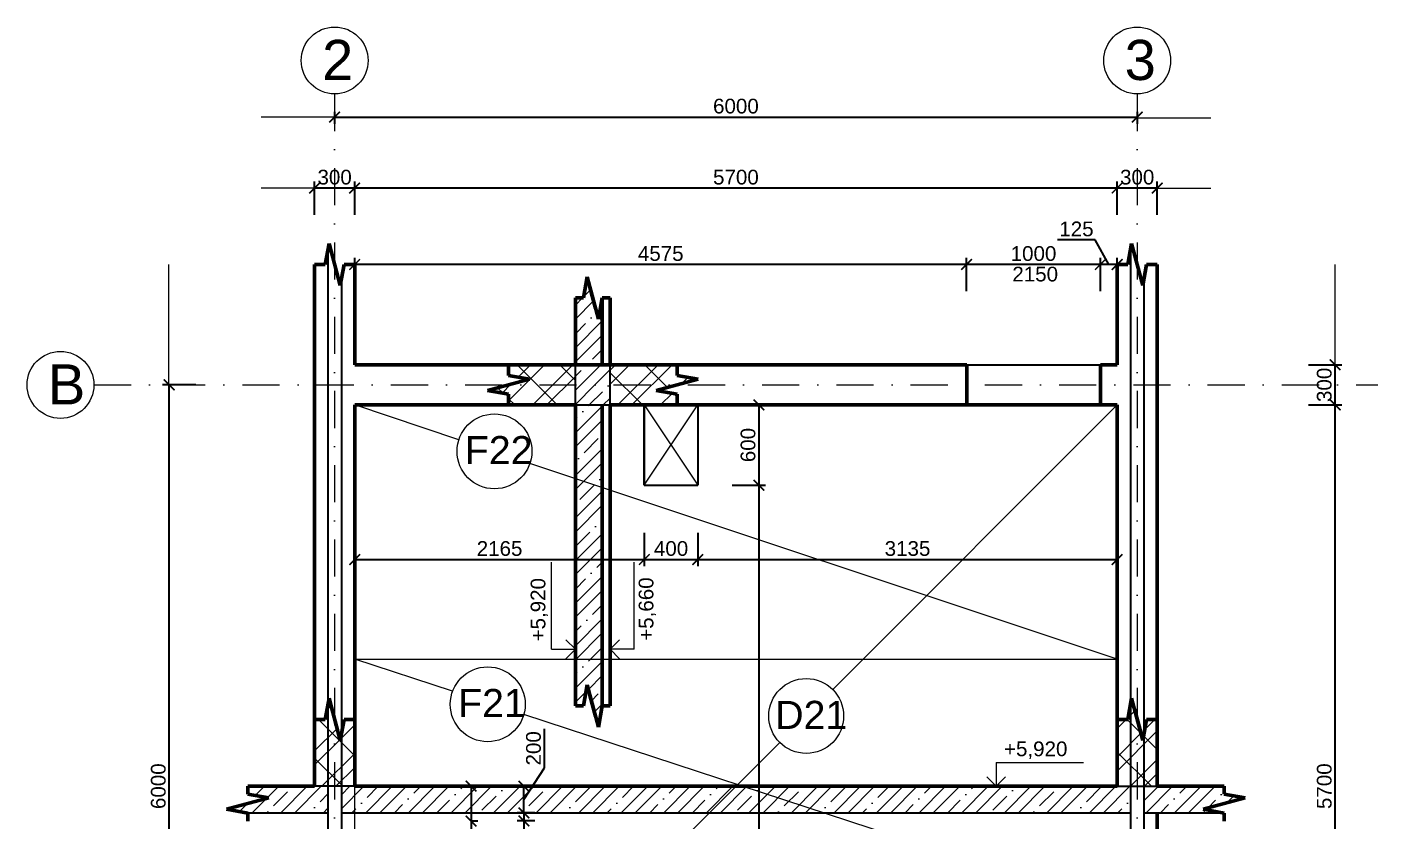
# Model space of a CAD drawing. Header units: millimetres. Extents: x 5890 to 15990, y 4203 to 14510.
# Drawn here: x 5890 to 15990, y 8582 to 14510 of the extents above; entities that cross this region are included whole.
import ezdxf

# ---------------------------------------------------------------- set-up
doc = ezdxf.new("R2010")
doc.units = ezdxf.units.MM
doc.header["$LTSCALE"] = 185
doc.linetypes.add('DASHDOT', pattern=[1, 0.5, -0.25, 0, -0.25])
for name, color, linetype, lineweight in [('00 kóty', 7, 'Continuous', 13), ('00 osy', 7, 'DASHDOT', 13), ('00 popis', 7, 'Continuous', 13), ('00 zdivo', 7, 'Continuous', 50), ('00 šrafy', 7, 'Continuous', 13), ('01 tlustá plná', 7, 'Continuous', 25)]:
    doc.layers.add(name, color=color, linetype=linetype, lineweight=lineweight)
doc.styles.add('BETONOVÁ DESKA', font='arial.ttf', dxfattribs={"height": 250})
doc.styles.add('koty4', font='arial.ttf', dxfattribs={"height": 110})
doc.styles.add('osy4', font='arial.ttf', dxfattribs={"height": 300})
doc.dimstyles.new('moje koty osy', dxfattribs={"dimscale": 40, "dimtxt": 110, "dimasz": 2, "dimexe": 1.25, "dimexo": 0.0005, "dimtad": 1, "dimtxsty": 'koty4', "dimblk": 'ARCHTICK', "dimcen": 2.5, "dimadec": 0, "dimazin": 0, "dimtfac": 1, "dimtmove": 0, "dimatfit": 3, "dimfxl": 1, "dimfxlon": 1, "dimarcsym": 0})
doc.dimstyles.new('osy 5', dxfattribs={"dimscale": 40, "dimtxt": 110, "dimasz": 2, "dimexe": 1.25, "dimexo": 0.0005, "dimtad": 1, "dimtxsty": 'koty4', "dimblk": 'ARCHTICK', "dimcen": 2.5, "dimadec": 0, "dimazin": 0, "dimtfac": 1, "dimtmove": 0, "dimatfit": 3, "dimfxl": 5, "dimfxlon": 1, "dimarcsym": 0})
pattern_1 = [(45, (4035.54, 3502.9), (-159.099, 159.099), []), (45, (4140.54, 3502.9), (-159.099, 159.099), []), (315, (4035.54, 3502.9), (159.099, 159.099), [])]
pattern_2 = [(45, (0, 0), (-159.099, 159.099), [150, -60, 0, -60]), (45, (105, 0), (-159.099, 159.099), []), (45, (210, 0), (-159.099, 159.099), [])]

# ---------------------------------------------------------------- blocks, each defined once
blk = doc.blocks.new('VYSKOVA KOTA')
at = {"layer": '00 popis'}
for p, q in [((61883, 803), (61883, 624)), ((61883, 803), (62535, 803)), ((61883, 624), (61812, 695)), ((61883, 624), (61953, 695))]:
    blk.add_line(p, q, dxfattribs=at)
blk = doc.blocks.new('_ArchTick')
at = {"color": 0, "linetype": 'ByBlock', "const_width": 0.15}
blk.add_lwpolyline([(-0.5, -0.5), (0.5, 0.5)], dxfattribs=at)
blk = doc.blocks.new('*D50')
at = {"layer": '00 kóty', "color": 0, "lineweight": -2, "transparency": 16777216}
for p, q in [((13877, 12918), (13594, 12918)), ((13978, 12735), (13877, 12918)), ((13915, 12535), (13915, 12785)), ((14040, 12735), (13915, 12735)), ((14040, 12535), (14040, 12785))]:
    blk.add_line(p, q, dxfattribs=at)
at = {"layer": 'Defpoints', "color": 0, "transparency": 16777216}
for p in [(13915, 12735), (13915, 11804), (14040, 11804)]:
    blk.add_point(p, dxfattribs=at)
at = {"layer": '00 kóty', "color": 0, "lineweight": -2, "transparency": 16777216, "xscale": 80, "yscale": 80, "zscale": 80, "rotation": 180}
blk.add_blockref('_ArchTick', (13915, 12735), dxfattribs=at)
at = {"layer": '00 kóty', "color": 0, "lineweight": -2, "transparency": 16777216, "xscale": 80, "yscale": 80, "zscale": 80}
blk.add_blockref('_ArchTick', (14040, 12735), dxfattribs=at)
at = {"layer": '00 kóty', "color": 0, "transparency": 16777216, "insert": (13736, 13000), "char_height": 110, "attachment_point": 5, "style": 'koty4'}
blk.add_mtext('125', dxfattribs=at)
blk = doc.blocks.new('*D51')
at = {"layer": '00 kóty', "color": 0, "lineweight": -2, "transparency": 16777216}
for p, q in [((12915, 12535), (12915, 12785)), ((13915, 12735), (12915, 12735)), ((13915, 12535), (13915, 12785))]:
    blk.add_line(p, q, dxfattribs=at)
at = {"layer": 'Defpoints', "color": 0, "transparency": 16777216}
for p in [(12915, 12735), (12915, 11804), (13915, 11804)]:
    blk.add_point(p, dxfattribs=at)
at = {"layer": '00 kóty', "color": 0, "lineweight": -2, "transparency": 16777216, "xscale": 80, "yscale": 80, "zscale": 80, "rotation": 180}
blk.add_blockref('_ArchTick', (12915, 12735), dxfattribs=at)
at = {"layer": '00 kóty', "color": 0, "lineweight": -2, "transparency": 16777216, "xscale": 80, "yscale": 80, "zscale": 80}
blk.add_blockref('_ArchTick', (13915, 12735), dxfattribs=at)
at = {"layer": '00 kóty', "color": 0, "transparency": 16777216, "insert": (13415, 12816), "char_height": 110, "attachment_point": 5, "style": 'koty4'}
blk.add_mtext('1000', dxfattribs=at)
blk = doc.blocks.new('*D52')
at = {"layer": '00 kóty', "color": 0, "lineweight": -2, "transparency": 16777216}
for p, q in [((8340, 12535), (8340, 12785)), ((12915, 12735), (8340, 12735)), ((12915, 12535), (12915, 12785))]:
    blk.add_line(p, q, dxfattribs=at)
at = {"layer": 'Defpoints', "color": 0, "transparency": 16777216}
for p in [(8340, 12735), (8340, 11804), (12915, 11804)]:
    blk.add_point(p, dxfattribs=at)
at = {"layer": '00 kóty', "color": 0, "lineweight": -2, "transparency": 16777216, "xscale": 80, "yscale": 80, "zscale": 80, "rotation": 180}
blk.add_blockref('_ArchTick', (8340, 12735), dxfattribs=at)
at = {"layer": '00 kóty', "color": 0, "lineweight": -2, "transparency": 16777216, "xscale": 80, "yscale": 80, "zscale": 80}
blk.add_blockref('_ArchTick', (12915, 12735), dxfattribs=at)
at = {"layer": '00 kóty', "color": 0, "transparency": 16777216, "insert": (10628, 12816), "char_height": 110, "attachment_point": 5, "style": 'koty4'}
blk.add_mtext('4575', dxfattribs=at)
blk = doc.blocks.new('*D53')
at = {"layer": '00 kóty', "color": 0, "lineweight": -2, "transparency": 16777216}
for p, q in [((14040, 13106), (14040, 13356)), ((14340, 13106), (14340, 13356)), ((14340, 13306), (14040, 13306))]:
    blk.add_line(p, q, dxfattribs=at)
at = {"layer": 'Defpoints', "color": 0, "transparency": 16777216}
for p in [(14040, 13306), (14040, 12543), (14340, 12543)]:
    blk.add_point(p, dxfattribs=at)
at = {"layer": '00 kóty', "color": 0, "lineweight": -2, "transparency": 16777216, "xscale": 80, "yscale": 80, "zscale": 80, "rotation": 180}
blk.add_blockref('_ArchTick', (14040, 13306), dxfattribs=at)
at = {"layer": '00 kóty', "color": 0, "lineweight": -2, "transparency": 16777216, "xscale": 80, "yscale": 80, "zscale": 80}
blk.add_blockref('_ArchTick', (14340, 13306), dxfattribs=at)
at = {"layer": '00 kóty', "color": 0, "transparency": 16777216, "insert": (14190, 13387), "char_height": 110, "attachment_point": 5, "style": 'koty4'}
blk.add_mtext('300', dxfattribs=at)
blk = doc.blocks.new('*D54')
at = {"layer": '00 kóty', "color": 0, "lineweight": -2, "transparency": 16777216}
for p, q in [((8340, 13106), (8340, 13356)), ((14040, 13106), (14040, 13356)), ((14040, 13306), (8340, 13306))]:
    blk.add_line(p, q, dxfattribs=at)
at = {"layer": 'Defpoints', "color": 0, "transparency": 16777216}
for p in [(8340, 13306), (8340, 12548), (14040, 12543)]:
    blk.add_point(p, dxfattribs=at)
at = {"layer": '00 kóty', "color": 0, "lineweight": -2, "transparency": 16777216, "xscale": 80, "yscale": 80, "zscale": 80, "rotation": 180}
blk.add_blockref('_ArchTick', (8340, 13306), dxfattribs=at)
at = {"layer": '00 kóty', "color": 0, "lineweight": -2, "transparency": 16777216, "xscale": 80, "yscale": 80, "zscale": 80}
blk.add_blockref('_ArchTick', (14040, 13306), dxfattribs=at)
at = {"layer": '00 kóty', "color": 0, "transparency": 16777216, "insert": (11190, 13387), "char_height": 110, "attachment_point": 5, "style": 'koty4'}
blk.add_mtext('5700', dxfattribs=at)
blk = doc.blocks.new('*D55')
at = {"layer": '00 kóty', "color": 0, "lineweight": -2, "transparency": 16777216}
for p, q in [((8040, 13106), (8040, 13356)), ((8340, 13106), (8340, 13356)), ((8340, 13306), (8040, 13306))]:
    blk.add_line(p, q, dxfattribs=at)
at = {"layer": 'Defpoints', "color": 0, "transparency": 16777216}
for p in [(8040, 13306), (8040, 12543), (8340, 12548)]:
    blk.add_point(p, dxfattribs=at)
at = {"layer": '00 kóty', "color": 0, "lineweight": -2, "transparency": 16777216, "xscale": 80, "yscale": 80, "zscale": 80, "rotation": 180}
blk.add_blockref('_ArchTick', (8040, 13306), dxfattribs=at)
at = {"layer": '00 kóty', "color": 0, "lineweight": -2, "transparency": 16777216, "xscale": 80, "yscale": 80, "zscale": 80}
blk.add_blockref('_ArchTick', (8340, 13306), dxfattribs=at)
at = {"layer": '00 kóty', "color": 0, "transparency": 16777216, "insert": (8190, 13387), "char_height": 110, "attachment_point": 5, "style": 'koty4'}
blk.add_mtext('300', dxfattribs=at)
blk = doc.blocks.new('*D56')
at = {"layer": '00 kóty', "color": 0, "lineweight": -2, "transparency": 16777216}
for p, q in [((8190, 13877), (8190, 13787)), ((8190, 13837), (14190, 13837)), ((14190, 13877), (14190, 13787))]:
    blk.add_line(p, q, dxfattribs=at)
at = {"layer": 'Defpoints', "color": 0, "transparency": 16777216}
for p in [(8190, 14128), (14190, 14128), (14190, 13837)]:
    blk.add_point(p, dxfattribs=at)
at = {"layer": '00 kóty', "color": 0, "lineweight": -2, "transparency": 16777216, "xscale": 80, "yscale": 80, "zscale": 80, "rotation": 180}
blk.add_blockref('_ArchTick', (8190, 13837), dxfattribs=at)
at = {"layer": '00 kóty', "color": 0, "lineweight": -2, "transparency": 16777216, "xscale": 80, "yscale": 80, "zscale": 80}
blk.add_blockref('_ArchTick', (14190, 13837), dxfattribs=at)
at = {"layer": '00 kóty', "color": 0, "transparency": 16777216, "insert": (11190, 13918), "char_height": 110, "attachment_point": 5, "style": 'koty4'}
blk.add_mtext('6000', dxfattribs=at)
blk = doc.blocks.new('*D63')
at = {"layer": '00 kóty', "color": 0, "lineweight": -2, "transparency": 16777216}
for p, q in [((7153, 11835), (6903, 11835)), ((6953, 5835), (6953, 11835)), ((7153, 5835), (6903, 5835))]:
    blk.add_line(p, q, dxfattribs=at)
at = {"layer": 'Defpoints', "color": 0, "transparency": 16777216}
for p in [(6953, 11835), (8190, 11835), (8190, 5835)]:
    blk.add_point(p, dxfattribs=at)
at = {"layer": '00 kóty', "color": 0, "lineweight": -2, "transparency": 16777216, "xscale": 80, "yscale": 80, "zscale": 80}
for p, rotation in [((6953, 11835), 90), ((6953, 5835), 270)]:
    blk.add_blockref('_ArchTick', p, dxfattribs=dict(at, rotation=rotation))
at = {"layer": '00 kóty', "color": 0, "transparency": 16777216, "insert": (6872, 8835), "char_height": 110, "attachment_point": 5, "rotation": 90, "style": 'koty4'}
blk.add_mtext('6000', dxfattribs=at)
blk = doc.blocks.new('*D58')
at = {"layer": '00 kóty', "color": 0, "lineweight": -2, "transparency": 16777216}
for p, q in [((15470, 11685), (15720, 11685)), ((15670, 5985), (15670, 11685)), ((15470, 5985), (15720, 5985))]:
    blk.add_line(p, q, dxfattribs=at)
at = {"layer": 'Defpoints', "color": 0, "transparency": 16777216}
for p in [(13906, 11685), (15670, 11685), (14956, 5985)]:
    blk.add_point(p, dxfattribs=at)
at = {"layer": '00 kóty', "color": 0, "lineweight": -2, "transparency": 16777216, "xscale": 80, "yscale": 80, "zscale": 80}
for p, rotation in [((15670, 11685), 90), ((15670, 5985), 270)]:
    blk.add_blockref('_ArchTick', p, dxfattribs=dict(at, rotation=rotation))
at = {"layer": '00 kóty', "color": 0, "transparency": 16777216, "insert": (15589, 8835), "char_height": 110, "attachment_point": 5, "rotation": 90, "style": 'koty4'}
blk.add_mtext('5700', dxfattribs=at)
blk = doc.blocks.new('*D59')
at = {"layer": '00 kóty', "color": 0, "lineweight": -2, "transparency": 16777216}
for p, q in [((15470, 11985), (15720, 11985)), ((15670, 11685), (15670, 11985)), ((15470, 11685), (15720, 11685))]:
    blk.add_line(p, q, dxfattribs=at)
at = {"layer": 'Defpoints', "color": 0, "transparency": 16777216}
for p in [(13906, 11985), (15670, 11985), (13906, 11685)]:
    blk.add_point(p, dxfattribs=at)
at = {"layer": '00 kóty', "color": 0, "lineweight": -2, "transparency": 16777216, "xscale": 80, "yscale": 80, "zscale": 80}
for p, rotation in [((15670, 11985), 90), ((15670, 11685), 270)]:
    blk.add_blockref('_ArchTick', p, dxfattribs=dict(at, rotation=rotation))
at = {"layer": '00 kóty', "color": 0, "transparency": 16777216, "insert": (15589, 11835), "char_height": 110, "attachment_point": 5, "rotation": 90, "style": 'koty4'}
blk.add_mtext('300', dxfattribs=at)
blk = doc.blocks.new('*D64')
at = {"layer": '00 kóty', "color": 0, "lineweight": -2, "transparency": 16777216}
for p, q in [((9210, 8835), (9260, 8835)), ((9210, 8835), (9210, 8575)), ((9210, 8575), (9260, 8575)), ((9210, 8575), (9210, 8200))]:
    blk.add_line(p, q, dxfattribs=at)
at = {"layer": 'Defpoints', "color": 0, "transparency": 16777216}
for p in [(9210, 8835), (9210, 8575), (9210, 8575)]:
    blk.add_point(p, dxfattribs=at)
at = {"layer": '00 kóty', "color": 0, "lineweight": -2, "transparency": 16777216, "xscale": 80, "yscale": 80, "zscale": 80}
for p, rotation in [((9210, 8835), 90), ((9210, 8575), 270)]:
    blk.add_blockref('_ArchTick', p, dxfattribs=dict(at, rotation=rotation))
at = {"layer": '00 kóty', "color": 0, "transparency": 16777216, "insert": (9129, 8347), "char_height": 110, "attachment_point": 5, "rotation": 90, "style": 'koty4'}
blk.add_mtext('260', dxfattribs=at)
blk = doc.blocks.new('*D66')
at = {"layer": '00 kóty', "color": 0, "lineweight": -2, "transparency": 16777216}
for p, q in [((8340, 10729), (8340, 10479)), ((10505, 10729), (10505, 10479)), ((8340, 10529), (10505, 10529))]:
    blk.add_line(p, q, dxfattribs=at)
at = {"layer": 'Defpoints', "color": 0, "transparency": 16777216}
for p in [(8340, 11685), (10505, 11685), (10505, 10529)]:
    blk.add_point(p, dxfattribs=at)
at = {"layer": '00 kóty', "color": 0, "lineweight": -2, "transparency": 16777216, "xscale": 80, "yscale": 80, "zscale": 80, "rotation": 180}
blk.add_blockref('_ArchTick', (8340, 10529), dxfattribs=at)
at = {"layer": '00 kóty', "color": 0, "lineweight": -2, "transparency": 16777216, "xscale": 80, "yscale": 80, "zscale": 80}
blk.add_blockref('_ArchTick', (10505, 10529), dxfattribs=at)
at = {"layer": '00 kóty', "color": 0, "transparency": 16777216, "insert": (9423, 10611), "char_height": 110, "attachment_point": 5, "style": 'koty4'}
blk.add_mtext('2165', dxfattribs=at)
blk = doc.blocks.new('*D67')
at = {"layer": '00 kóty', "color": 0, "lineweight": -2, "transparency": 16777216}
for p, q in [((10505, 10729), (10505, 10479)), ((10905, 10729), (10905, 10479)), ((10505, 10529), (10905, 10529))]:
    blk.add_line(p, q, dxfattribs=at)
at = {"layer": 'Defpoints', "color": 0, "transparency": 16777216}
for p in [(10505, 11685), (10905, 11085), (10905, 10529)]:
    blk.add_point(p, dxfattribs=at)
at = {"layer": '00 kóty', "color": 0, "lineweight": -2, "transparency": 16777216, "xscale": 80, "yscale": 80, "zscale": 80, "rotation": 180}
blk.add_blockref('_ArchTick', (10505, 10529), dxfattribs=at)
at = {"layer": '00 kóty', "color": 0, "lineweight": -2, "transparency": 16777216, "xscale": 80, "yscale": 80, "zscale": 80}
blk.add_blockref('_ArchTick', (10905, 10529), dxfattribs=at)
at = {"layer": '00 kóty', "color": 0, "transparency": 16777216, "insert": (10705, 10611), "char_height": 110, "attachment_point": 5, "style": 'koty4'}
blk.add_mtext('400', dxfattribs=at)
blk = doc.blocks.new('*D68')
at = {"layer": '00 kóty', "color": 0, "lineweight": -2, "transparency": 16777216}
for p, q in [((10905, 10729), (10905, 10479)), ((14040, 10729), (14040, 10479)), ((10905, 10529), (14040, 10529))]:
    blk.add_line(p, q, dxfattribs=at)
at = {"layer": 'Defpoints', "color": 0, "transparency": 16777216}
for p in [(14040, 11648), (10905, 11048), (14040, 10529)]:
    blk.add_point(p, dxfattribs=at)
at = {"layer": '00 kóty', "color": 0, "lineweight": -2, "transparency": 16777216, "xscale": 80, "yscale": 80, "zscale": 80, "rotation": 180}
blk.add_blockref('_ArchTick', (10905, 10529), dxfattribs=at)
at = {"layer": '00 kóty', "color": 0, "lineweight": -2, "transparency": 16777216, "xscale": 80, "yscale": 80, "zscale": 80}
blk.add_blockref('_ArchTick', (14040, 10529), dxfattribs=at)
at = {"layer": '00 kóty', "color": 0, "transparency": 16777216, "insert": (12473, 10611), "char_height": 110, "attachment_point": 5, "style": 'koty4'}
blk.add_mtext('3135', dxfattribs=at)
blk = doc.blocks.new('*D69')
at = {"layer": '00 kóty', "color": 0, "lineweight": -2, "transparency": 16777216}
for p, q in [((11162, 11685), (11412, 11685)), ((11362, 11685), (11362, 11085)), ((11162, 11085), (11412, 11085))]:
    blk.add_line(p, q, dxfattribs=at)
at = {"layer": 'Defpoints', "color": 0, "transparency": 16777216}
for p in [(10905, 11685), (10905, 11085), (11362, 11085)]:
    blk.add_point(p, dxfattribs=at)
at = {"layer": '00 kóty', "color": 0, "lineweight": -2, "transparency": 16777216, "xscale": 80, "yscale": 80, "zscale": 80}
for p, rotation in [((11362, 11685), 90), ((11362, 11085), 270)]:
    blk.add_blockref('_ArchTick', p, dxfattribs=dict(at, rotation=rotation))
at = {"layer": '00 kóty', "color": 0, "transparency": 16777216, "insert": (11281, 11385), "char_height": 110, "attachment_point": 5, "rotation": 90, "style": 'koty4'}
blk.add_mtext('600', dxfattribs=at)
blk = doc.blocks.new('*D70')
at = {"layer": '00 kóty', "color": 0, "lineweight": -2, "transparency": 16777216}
for p, q in [((11162, 11085), (11412, 11085)), ((11362, 11085), (11362, 5985)), ((11162, 5985), (11412, 5985))]:
    blk.add_line(p, q, dxfattribs=at)
at = {"layer": 'Defpoints', "color": 0, "transparency": 16777216}
for p in [(10905, 11085), (10990, 5985), (11362, 5985)]:
    blk.add_point(p, dxfattribs=at)
at = {"layer": '00 kóty', "color": 0, "lineweight": -2, "transparency": 16777216, "xscale": 80, "yscale": 80, "zscale": 80}
for p, rotation in [((11362, 11085), 90), ((11362, 5985), 270)]:
    blk.add_blockref('_ArchTick', p, dxfattribs=dict(at, rotation=rotation))
at = {"layer": '00 kóty', "color": 0, "transparency": 16777216, "insert": (11199, 8145), "char_height": 110, "attachment_point": 5, "rotation": 90, "style": 'koty4'}
blk.add_mtext('5100', dxfattribs=at)
blk = doc.blocks.new('*D72')
at = {"layer": '00 kóty', "color": 0, "lineweight": -2, "transparency": 16777216}
for p, q in [((9686, 8635), (9555, 8635)), ((9605, 8635), (9605, 8575)), ((9686, 8575), (9555, 8575)), ((9605, 8575), (9605, 8286))]:
    blk.add_line(p, q, dxfattribs=at)
at = {"layer": 'Defpoints', "color": 0, "transparency": 16777216}
for p in [(9605, 8635), (9686, 8635), (9686, 8575)]:
    blk.add_point(p, dxfattribs=at)
at = {"layer": '00 kóty', "color": 0, "lineweight": -2, "transparency": 16777216, "xscale": 80, "yscale": 80, "zscale": 80}
for p, rotation in [((9605, 8635), 90), ((9605, 8575), 270)]:
    blk.add_blockref('_ArchTick', p, dxfattribs=dict(at, rotation=rotation))
at = {"layer": '00 kóty', "color": 0, "transparency": 16777216, "insert": (9524, 8390), "char_height": 110, "attachment_point": 5, "rotation": 90, "style": 'koty4'}
blk.add_mtext('60', dxfattribs=at)
blk = doc.blocks.new('*D73')
at = {"layer": '00 kóty', "color": 0, "lineweight": -2, "transparency": 16777216}
for p, q in [((9758, 8971), (9758, 9265)), ((9605, 8735), (9758, 8971)), ((9405, 8835), (9655, 8835)), ((9605, 8635), (9605, 8835)), ((9686, 8635), (9555, 8635))]:
    blk.add_line(p, q, dxfattribs=at)
at = {"layer": 'Defpoints', "color": 0, "transparency": 16777216}
for p in [(8340, 8835), (9605, 8835), (9686, 8635)]:
    blk.add_point(p, dxfattribs=at)
at = {"layer": '00 kóty', "color": 0, "lineweight": -2, "transparency": 16777216, "xscale": 80, "yscale": 80, "zscale": 80}
for p, rotation in [((9605, 8835), 90), ((9605, 8635), 270)]:
    blk.add_blockref('_ArchTick', p, dxfattribs=dict(at, rotation=rotation))
at = {"layer": '00 kóty', "color": 0, "transparency": 16777216, "insert": (9677, 9118), "char_height": 110, "attachment_point": 5, "rotation": 90, "style": 'koty4'}
blk.add_mtext('200', dxfattribs=at)

msp = doc.modelspace()

# ---------------------------------------------------------------- hatches: boundary and pattern name
at = {"layer": '00 šrafy'}
h = msp.add_hatch(dxfattribs=at)
h.set_pattern_fill('BETON_ZB', color=256, scale=30, pattern_type=2)
h.set_pattern_definition(pattern_2)
h.paths.add_polyline_path([(10190.235, 12484.563), (10162.451, 12326.994), (10078.018, 12642.133), (10050.235, 12484.563), (9990.235, 12484.563), (9990.235, 11984.563), (10190.235, 11984.563)])
h = msp.add_hatch(dxfattribs=at)
h.set_pattern_fill('ZDIVO_PEV-STR', color=256, scale=30, pattern_type=2)
h.set_pattern_definition(pattern_1)
h.paths.add_polyline_path([(9990.235, 11984.563), (9490.235, 11984.563), (9490.235, 11904.563), (9647.804, 11876.78), (9332.665, 11792.347), (9490.235, 11764.563), (9490.235, 11684.563), (9990.235, 11684.563)])
h = msp.add_hatch(dxfattribs=at)
h.set_pattern_fill('BETON_ZB', color=256, scale=30, pattern_type=2)
h.set_pattern_definition(pattern_2)
h.paths.add_polyline_path([(10250.235, 11984.563), (9990.235, 11984.563), (9990.235, 11834.563), (10250.235, 11834.563)])
h = msp.add_hatch(dxfattribs=at)
h.set_pattern_fill('ZDIVO_PEV-STR', color=256, scale=30, pattern_type=2)
h.set_pattern_definition(pattern_1)
h.paths.add_polyline_path([(10907.804, 11876.78), (10750.235, 11904.563), (10750.235, 11984.563), (10250.235, 11984.563), (10250.235, 11684.563), (10750.235, 11684.563), (10750.235, 11764.563), (10592.665, 11792.347)])
h = msp.add_hatch(dxfattribs=at)
h.set_pattern_fill('BETON_ZB', color=256, scale=30, pattern_type=2)
h.set_pattern_definition(pattern_2)
h.paths.add_polyline_path([(10250.235, 11834.563), (9990.235, 11834.563), (9990.235, 11684.563), (10190.235, 11684.563), (10250.235, 11684.563)])
h = msp.add_hatch(dxfattribs=at)
h.set_pattern_fill('BETON_ZB', color=256, scale=30, pattern_type=2)
h.set_pattern_definition(pattern_2)
h.paths.add_polyline_path([(9990.235, 9434.563), (10050.235, 9434.563), (10078.018, 9592.133), (10162.451, 9276.994), (10190.235, 9434.563), (10190.235, 11684.563), (9990.235, 11684.563)])
h = msp.add_hatch(dxfattribs=at)
h.set_pattern_fill('ZDIVO_PEV-STR', color=256, scale=30, pattern_type=2)
h.set_pattern_definition(pattern_1)
h.paths.add_polyline_path([(8340.235, 9334.563), (8260.235, 9334.563), (8232.451, 9176.994), (8148.018, 9492.133), (8120.235, 9334.563), (8040.235, 9334.563), (8040.235, 8834.563), (8340.235, 8834.563)])
h = msp.add_hatch(dxfattribs=at)
h.set_pattern_fill('ZDIVO_PEV-STR', color=256, scale=30, pattern_type=2)
h.set_pattern_definition(pattern_1)
h.paths.add_polyline_path([(14340.235, 9334.563), (14260.235, 9334.563), (14232.451, 9176.994), (14148.018, 9492.133), (14120.235, 9334.563), (14040.235, 9334.563), (14040.235, 8834.563), (14340.235, 8834.563)])
h = msp.add_hatch(dxfattribs=at)
h.set_pattern_fill('BETON_ZB', color=256, scale=30, pattern_type=2)
h.set_pattern_definition(pattern_2)
h.paths.add_polyline_path([(8140.235, 8834.563), (8040.235, 8834.563), (7540.235, 8834.563), (7540.235, 8774.563), (7697.804, 8746.78), (7382.665, 8662.347), (7540.235, 8634.563), (8140.235, 8634.563)])
h = msp.add_hatch(dxfattribs=at)
h.set_pattern_fill('BETON_ZB', color=256, scale=30, pattern_type=2)
h.set_pattern_definition(pattern_2)
h.paths.add_polyline_path([(11190.235, 8834.563), (8340.235, 8834.563), (8240.235, 8834.563), (8240.235, 8634.563), (10990.235, 8634.563)])
h = msp.add_hatch(dxfattribs=at)
h.set_pattern_fill('BETON_ZB', color=256, scale=30, pattern_type=2)
h.set_pattern_definition(pattern_2)
h.paths.add_polyline_path([(14140.235, 8834.563), (14040.235, 8834.563), (11190.235, 8834.563), (10990.235, 8634.563), (14140.235, 8634.563)])
h = msp.add_hatch(dxfattribs=at)
h.set_pattern_fill('BETON_ZB', color=256, scale=30, pattern_type=2)
h.set_pattern_definition(pattern_2)
h.paths.add_polyline_path([(14997.804, 8746.78), (14840.235, 8774.563), (14840.235, 8834.563), (14340.235, 8834.563), (14240.235, 8834.563), (14240.235, 8634.563), (14840.235, 8634.563), (14682.665, 8662.347)])

# ---------------------------------------------------------------- linework, layer by layer
at = {"layer": '00 kóty'}
for p, q in [((8190.235, 13837.05), (7640.235, 13837.05)), ((14190.235, 13832.05), (14740.235, 13832.05)), ((8040.235, 13305.974), (7640.235, 13305.974)), ((14340.235, 13305.974), (14740.235, 13305.974)), ((6950.235, 11834.563), (6950.235, 12734.563)), ((15670.235, 11984.563), (15670.235, 12734.563))]:
    msp.add_line(p, q, dxfattribs=at)
at = {"layer": '00 osy', "ltscale": 3}
for p, q in [((8190.235, 14009.9), (8190.235, 4409.9)), ((14190.235, 14009.9), (14190.235, 4409.9)), ((6390.235, 11834.563), (15990.235, 11834.563))]:
    msp.add_line(p, q, dxfattribs=at)
at = {"layer": '00 popis'}
for p, q in [((8340.235, 9784.563), (8340.235, 11684.563)), ((9118.879, 11425.015), (8340.235, 11684.563)), ((11913.495, 9557.824), (14040.235, 11684.563)), ((14040.235, 9784.563), (9650.135, 11247.93)), ((8340.235, 7884.563), (8340.235, 9784.563)), ((8340.235, 9784.563), (14040.235, 9784.563)), ((9072.182, 9544.788), (8340.235, 9784.563)), ((14140.235, 7884.563), (9603.951, 9370.587)), ((8340.235, 5984.563), (11517.515, 9161.844))]:
    msp.add_line(p, q, dxfattribs=at)
for centre, radius in [((8190.235, 14259.9), 250), ((14190.235, 14259.9), 250), ((6140.235, 11834.563), 250), ((9384.965, 11337.848), 280), ((9334.67, 9447.318), 280), ((11715.421, 9359.918), 280)]:
    msp.add_circle(centre, radius, dxfattribs=at)
at = {"layer": '00 zdivo'}
for p, q in [((8120.235, 12734.563), (8148.018, 12892.133)), ((8232.451, 12576.994), (8148.018, 12892.133)), ((14120.235, 12734.563), (14148.018, 12892.133)), ((14232.451, 12576.994), (14148.018, 12892.133)), ((8120.235, 12734.563), (8040.235, 12734.563)), ((8040.235, 8834.563), (8040.235, 12734.563)), ((8260.235, 12734.563), (8232.451, 12576.994)), ((8340.235, 12734.563), (8260.235, 12734.563)), ((8340.235, 11984.563), (8340.235, 12734.563)), ((14040.235, 11984.563), (14040.235, 12734.563)), ((14040.235, 12734.563), (14120.235, 12734.563)), ((14260.235, 12734.563), (14232.451, 12576.994)), ((14260.235, 12734.563), (14340.235, 12734.563)), ((14340.235, 8834.563), (14340.235, 12734.563)), ((10050.235, 12484.563), (10078.018, 12642.133)), ((10078.018, 12642.133), (10162.451, 12326.994)), ((10141.343, 12405.779), (10099.127, 12563.348)), ((9990.235, 12484.563), (9990.235, 11984.563)), ((9990.235, 12484.563), (10050.235, 12484.563)), ((10190.235, 12484.563), (10162.451, 12326.994)), ((10190.235, 12484.563), (10250.235, 12484.563)), ((10190.235, 12484.563), (10190.235, 11984.563)), ((10250.235, 12484.563), (10250.235, 11984.563)), ((8340.235, 11984.563), (12915.235, 11984.563)), ((9490.235, 11984.563), (9490.235, 11904.563)), ((10750.235, 11904.563), (10750.235, 11984.563)), ((12915.235, 11684.563), (12915.235, 11984.563)), ((13915.235, 11984.563), (13915.235, 11684.563)), ((13915.235, 11984.563), (14040.235, 11984.563)), ((9332.665, 11792.347), (9647.804, 11876.78)), ((9490.235, 11904.563), (9647.804, 11876.78)), ((10907.804, 11876.78), (10592.665, 11792.347)), ((10750.235, 11904.563), (10907.804, 11876.78)), ((9490.235, 11764.563), (9332.665, 11792.347)), ((9490.235, 11764.563), (9490.235, 11684.563)), ((10750.235, 11764.563), (10592.665, 11792.347)), ((10750.235, 11684.563), (10750.235, 11764.563)), ((8340.235, 8834.563), (8340.235, 11684.563)), ((8340.235, 11684.563), (9990.235, 11684.563)), ((9990.235, 9434.563), (9990.235, 11684.563)), ((10190.235, 11684.563), (10190.235, 9434.563)), ((10250.235, 11684.563), (10250.235, 9434.563)), ((10250.235, 11684.563), (12915.235, 11684.563)), ((11020.235, 11684.563), (12915.235, 11684.563)), ((12790.235, 11684.563), (14040.235, 11684.563)), ((14040.235, 8834.563), (14040.235, 11684.563)), ((14040.235, 8834.563), (14040.235, 11684.563)), ((8040.235, 8834.563), (8040.235, 9569.563)), ((8340.235, 8834.563), (8340.235, 9569.563)), ((10050.235, 9434.563), (10078.018, 9592.133)), ((10078.018, 9592.133), (10162.451, 9276.994)), ((10141.343, 9355.779), (10099.127, 9513.348)), ((14340.235, 8834.563), (14340.235, 9569.563)), ((8120.235, 9334.563), (8148.018, 9492.133)), ((8148.018, 9492.133), (8232.451, 9176.994)), ((8211.343, 9255.779), (8169.127, 9413.348)), ((10050.235, 9434.563), (9990.235, 9434.563)), ((10190.235, 9434.563), (10162.451, 9276.994)), ((10250.235, 9434.563), (10190.235, 9434.563)), ((14120.235, 9334.563), (14148.018, 9492.133)), ((14148.018, 9492.133), (14232.451, 9176.994)), ((14211.343, 9255.779), (14169.127, 9413.348)), ((8120.235, 9334.563), (8040.235, 9334.563)), ((8260.235, 9334.563), (8232.451, 9176.994)), ((8340.235, 9334.563), (8260.235, 9334.563)), ((14120.235, 9334.563), (14040.235, 9334.563)), ((14260.235, 9334.563), (14232.451, 9176.994)), ((14340.235, 9334.563), (14260.235, 9334.563)), ((8040.235, 8834.563), (7540.235, 8834.563)), ((7540.235, 8774.563), (7540.235, 8834.563)), ((8340.235, 8834.563), (14040.235, 8834.563)), ((14340.235, 8834.563), (14840.235, 8834.563)), ((14840.235, 8774.563), (14840.235, 8834.563)), ((7382.665, 8662.347), (7697.804, 8746.78)), ((7540.235, 8774.563), (7697.804, 8746.78)), ((14682.665, 8662.347), (14997.804, 8746.78)), ((14840.235, 8774.563), (14997.804, 8746.78)), ((7540.235, 8634.563), (7382.665, 8662.347)), ((7540.235, 8634.563), (7540.235, 8574.563)), ((14340.235, 5984.563), (14340.235, 8634.563)), ((14340.235, 5984.563), (14340.235, 8634.563)), ((14840.235, 8634.563), (14682.665, 8662.347)), ((14840.235, 8634.563), (14840.235, 8574.563))]:
    msp.add_line(p, q, dxfattribs=at)
at = {"layer": '00 šrafy'}
for p, q in [((10505.235, 11684.563), (10905.235, 11084.563)), ((10505.235, 11084.563), (10905.235, 11684.563))]:
    msp.add_line(p, q, dxfattribs=at)
at = {"layer": '01 tlustá plná', "ltscale": 3}
for p, q in [((8140.235, 12847.989), (8140.235, 5984.563)), ((14140.235, 12847.989), (14140.235, 5984.563)), ((8240.235, 12621.138), (8240.235, 5984.563)), ((14240.235, 12621.138), (14240.235, 5984.563))]:
    msp.add_line(p, q, dxfattribs=at)
at = {"layer": '01 tlustá plná'}
for p, q in [((9990.235, 11684.563), (9990.235, 11984.563)), ((10250.235, 11684.563), (10250.235, 11984.563)), ((12915.235, 11984.563), (13915.235, 11984.563)), ((12915.235, 11984.563), (12965.235, 11984.563)), ((9990.235, 11684.563), (10250.235, 11684.563)), ((10505.235, 11084.563), (10505.235, 11684.563)), ((10505.235, 11684.563), (10505.235, 11084.563)), ((10905.235, 11684.563), (10905.235, 11084.563)), ((13915.235, 11684.563), (12915.235, 11684.563)), ((10505.235, 11084.563), (10905.235, 11084.563)), ((8340.235, 8834.563), (8040.235, 8834.563)), ((14040.235, 8834.563), (14340.235, 8834.563)), ((8140.235, 8634.563), (7540.235, 8634.563)), ((14140.235, 8634.563), (8240.235, 8634.563)), ((14840.235, 8634.563), (14240.235, 8634.563))]:
    msp.add_line(p, q, dxfattribs=at)

# ---------------------------------------------------------------- block references
at = {"layer": '00 popis', "rotation": 90}
msp.add_blockref('VYSKOVA KOTA', (10614.7, -52024.579), dxfattribs=at)
at = {"layer": '00 popis', "xscale": -1, "rotation": 270}
msp.add_blockref('VYSKOVA KOTA', (9625.77, -52024.579), dxfattribs=at)
at = {"layer": '00 popis'}
msp.add_blockref('VYSKOVA KOTA', (-48747.239, 8210.098), dxfattribs=at)

# ---------------------------------------------------------------- texts
at = {"layer": '00 kóty', "insert": (13256.597, 12718.031), "char_height": 110, "attachment_point": 1, "style": 'koty4'}
msp.add_mtext_dynamic_manual_height_columns('2150', width=611.37888, gutter_width=550, heights=[0], dxfattribs=at)
at = {"layer": '00 popis', "linetype": 'Continuous', "lineweight": 30, "style": 'koty4'}
for s, p in [('+5,920', (9765.575, 9916.845)), ('+5,660', (10573.113, 9921.696))]:
    msp.add_text(s, height=110, rotation=90, dxfattribs=at).set_placement(p)
msp.add_text('+5,920', height=110, dxfattribs=at).set_placement((13194.185, 9059.223))
at = {"layer": '00 popis', "attachment_point": 1}
for s, width, gutter_width, insert, char_height, style in [('2', 288.70459, 1000, (8096.315, 14413.781), 300, 'osy4'), ('3', 288.70459, 1000, (14096.315, 14413.781), 300, 'osy4'), ('B', 288.70459, 1000, (6046.315, 11988.444), 300, 'osy4'), ('F22', 349.64896, 550, (9163.714, 11452.291), 210, 'BETONOVÁ DESKA'), ('F21', 349.64896, 550, (9113.418, 9561.762), 210, 'BETONOVÁ DESKA'), ('D21', 349.64896, 550, (11484.194, 9473.021), 210, 'BETONOVÁ DESKA')]:
    msp.add_mtext_dynamic_manual_height_columns(s, width=width, gutter_width=gutter_width, heights=[0], dxfattribs=dict(at, insert=insert, char_height=char_height, style=style))

# ---------------------------------------------------------------- dimensions: what is measured, and where the dimension line sits
at = {"layer": '00 kóty'}
dim = msp.add_linear_dim(base=(14190.235, 13837.05), p1=(8190.235, 14128.377), p2=(14190.235, 14128.377), dimstyle='moje koty osy', dxfattribs=at)
dim.commit()
dim.dimension.update_dxf_attribs({"geometry": '*D56', "text_midpoint": (11190.235, 13837.05), "dimtype": 160})
for base, p1, p2, picture, middle in [((8040.235, 13305.974), (8340.235, 12548.286), (8040.235, 12542.922), '*D55', (8190.235, 13387.175)), ((8340.235, 13305.974), (14040.235, 12542.922), (8340.235, 12548.286), '*D54', (11190.235, 13387.137)), ((10905.235, 10529.427), (10505.235, 11684.563), (10905.235, 11084.563), '*D67', (10705.235, 10610.59)), ((14040.235, 10529.427), (10905.235, 11048.134), (14040.235, 11648.134), '*D68', (12472.735, 10610.627))]:
    dim = msp.add_linear_dim(base=base, p1=p1, p2=p2, dimstyle='osy 5', override={"dimtmove": 1}, dxfattribs=at)
    dim.commit()
    dim.dimension.update_dxf_attribs({"geometry": picture, "text_midpoint": middle})
for base, p1, p2, picture, middle in [((14040.235, 13305.974), (14340.235, 12542.922), (14040.235, 12542.922), '*D53', (14190.235, 13387.175)), ((8340.235, 12734.563), (12915.235, 11804.199), (8340.235, 11804.199), '*D52', (10627.735, 12815.501)), ((12915.235, 12734.563), (13915.235, 11804.199), (12915.235, 11804.199), '*D51', (13415.235, 12815.727)), ((10505.235, 10529.427), (8340.235, 11684.563), (10505.235, 11684.563), '*D66', (9422.735, 10610.59))]:
    dim = msp.add_linear_dim(base=base, p1=p1, p2=p2, dimstyle='osy 5', dxfattribs=at)
    dim.commit()
    dim.dimension.update_dxf_attribs({"geometry": picture, "text_midpoint": middle})
dim = msp.add_linear_dim(base=(13915.235, 12734.563), p1=(14040.235, 11804.199), p2=(13915.235, 11804.199), dimstyle='osy 5', override={"dimtmove": 1}, dxfattribs=at)
dim.commit()
dim.dimension.update_dxf_attribs({"geometry": '*D50', "text_midpoint": (13852.315, 12918.354), "dimtype": 160})
for base, p1, p2, picture, middle in [((15670.235, 11984.563), (13906.046, 11684.563), (13906.046, 11984.563), '*D59', (15589.034, 11834.563)), ((15670.235, 11684.563), (14956.046, 5984.563), (13906.046, 11684.563), '*D58', (15589.072, 8834.563))]:
    dim = msp.add_linear_dim(base=base, p1=p1, p2=p2, angle=90, dimstyle='osy 5', override={"dimtmove": 1}, dxfattribs=at)
    dim.commit()
    dim.dimension.update_dxf_attribs({"geometry": picture, "text_midpoint": middle})
for base, p1, p2, picture, middle in [((6952.822, 11834.563), (8190.235, 5834.563), (8190.235, 11834.563), '*D63', (6871.659, 8834.563)), ((11361.82, 11084.563), (10905.235, 11684.563), (10905.235, 11084.563), '*D69', (11280.657, 11384.563)), ((9210.289, 8574.563), (9210.289, 8834.563), (9210.289, 8574.563), '*D64', (9129.126, 8347.295))]:
    dim = msp.add_linear_dim(base=base, p1=p1, p2=p2, angle=90, dimstyle='osy 5', dxfattribs=at)
    dim.commit()
    dim.dimension.update_dxf_attribs({"geometry": picture, "text_midpoint": middle})
for base, p1, p2, angle, picture, middle in [((11361.82, 5984.563), (10905.235, 11084.563), (10990.235, 5984.563), 90, '*D70', (11280.657, 8145.495)), ((9604.689, 8834.563), (9685.852, 8634.563), (8340.235, 8834.563), 270, '*D73', (9758.437, 8995.868))]:
    dim = msp.add_linear_dim(base=base, p1=p1, p2=p2, angle=angle, dimstyle='osy 5', override={"dimtmove": 1}, dxfattribs=at)
    dim.commit()
    dim.dimension.update_dxf_attribs({"geometry": picture, "text_midpoint": middle, "dimtype": 160})
dim = msp.add_linear_dim(base=(9604.689, 8634.563), p1=(9685.852, 8574.563), p2=(9685.852, 8634.563), angle=270, dimstyle='osy 5', dxfattribs=at)
dim.commit()
dim.dimension.update_dxf_attribs({"geometry": '*D72', "text_midpoint": (9604.689, 8390.205), "dimtype": 160})

doc.saveas('drawing.dxf')
